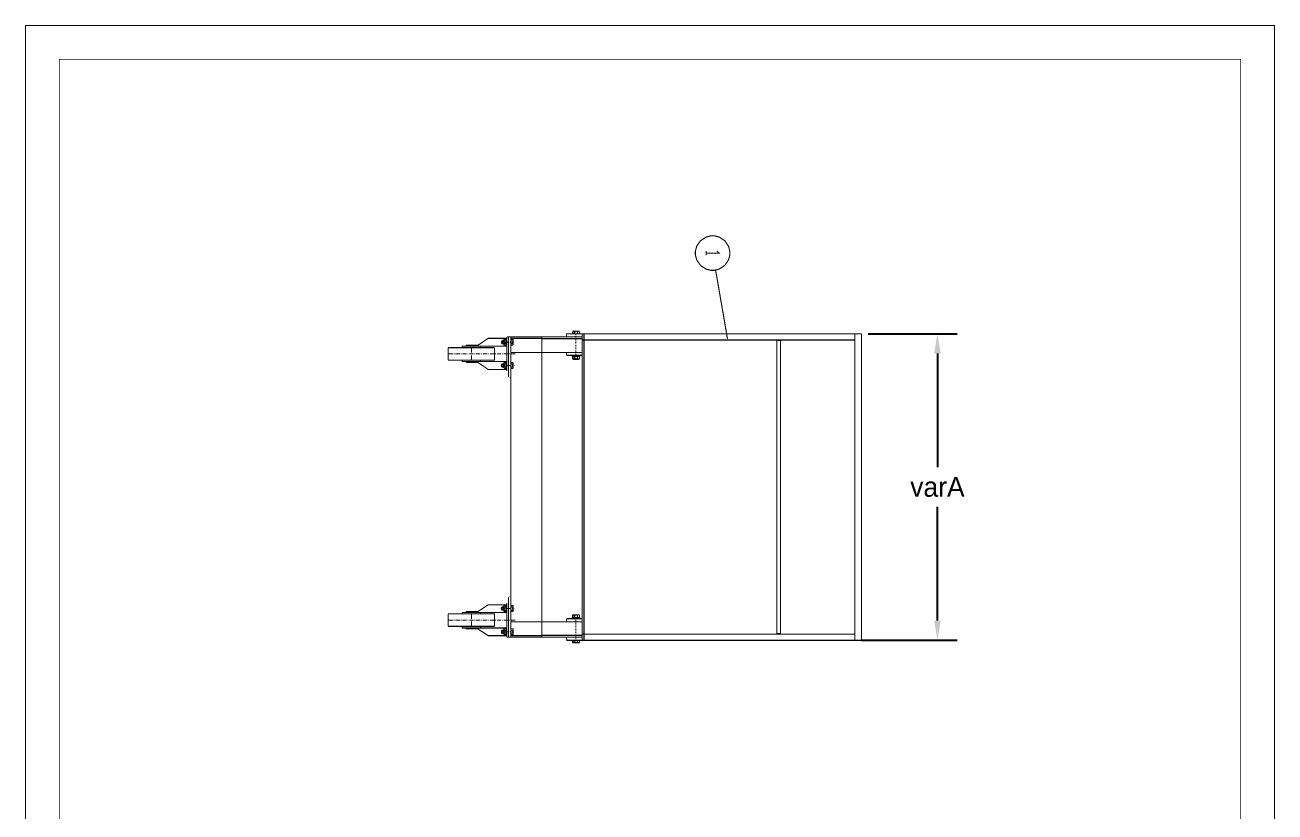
# Model space of a CAD drawing. Extents: x 0.2 to 11.6, y 0 to 16.4.
# Drawn here: x 0.18 to 11.56, y 9.24 to 16.4 of the extents above; entities that cross this region are included whole.
import ezdxf

# ---------------------------------------------------------------- set-up
doc = ezdxf.new("R2010")
doc.units = 0
doc.header["$MEASUREMENT"] = 0
doc.dimstyles.get("Standard").update_dxf_attribs({"dimtxt": 0.18, "dimasz": 0.18, "dimexe": 0.18, "dimexo": 0.0625, "dimgap": 0.09, "dimtad": 0, "dimtih": 1, "dimtoh": 1, "dimdec": 4, "dimzin": 0, "dimdsep": 46, "dimtxsty": 'Standard', "dimcen": 0.09, "dimadec": 0, "dimazin": 0, "dimtfac": 1, "dimtdec": 4, "dimtofl": 0, "dimtmove": 0, "dimatfit": 3, "dimfxl": 1, "dimtolj": 1, "dimtzin": 0, "dimarcsym": 0})

# ---------------------------------------------------------------- blocks, each defined once
blk = doc.blocks.new('*D1')
at = {"color": 0, "linetype": 'Continuous', "lineweight": -2, "transparency": 16777216}
for p, q in [((7.854, 13.595), (8.664, 13.595)), ((8.484, 13.415), (8.484, 12.38)), ((8.484, 10.985), (8.484, 12.02)), ((7.794, 10.805), (8.664, 10.805))]:
    blk.add_line(p, q, dxfattribs=at)
at = {"color": 0, "linetype": 'Continuous', "transparency": 16777216}
for points in [[(8.454, 13.415), (8.514, 13.415), (8.484, 13.595)], [(8.454, 10.985), (8.514, 10.985), (8.484, 10.805)]]:
    blk.add_solid(points, dxfattribs=at)
at = {"layer": 'Defpoints', "color": 0, "linetype": 'Continuous', "transparency": 16777216}
for p in [(7.792, 13.595), (7.732, 10.805), (8.484, 10.805)]:
    blk.add_point(p, dxfattribs=at)
at = {"color": 0, "linetype": 'Continuous', "transparency": 16777216, "insert": (8.484, 12.2), "char_height": 0.18, "attachment_point": 5}
blk.add_mtext('\\A1;varA', dxfattribs=at)

msp = doc.modelspace()

# ---------------------------------------------------------------- linework, layer by layer
at = {"color": 0}
for points, const_width in [([(11.5517, 0.04834), (11.5517, 16.4), (0.183322, 16.4), (0.183322, 0.04834), (11.5517, 0.04834)], 0.01), ([(0.491644, 16.0917), (11.2433, 16.0917), (11.2433, 2.70665), (0.491644, 2.70665), (0.491644, 16.0917)], 0.005), ([(6.4375, 14.1717), (6.45285, 14.1717), (6.49881, 14.184), (6.54889, 14.2178), (6.58263, 14.2679), (6.595, 14.3139), (6.595, 14.3292), (6.595, 14.3444), (6.58263, 14.3904), (6.54889, 14.4406), (6.49881, 14.4743), (6.45285, 14.4867), (6.4375, 14.4867), (6.42219, 14.4867), (6.37625, 14.4743), (6.32617, 14.4406), (6.29243, 14.3904), (6.28, 14.3444), (6.28, 14.3292), (6.28, 14.3139), (6.29243, 14.2679), (6.32617, 14.2178), (6.37625, 14.184), (6.42219, 14.1717), (6.4375, 14.1717)], 0.01)]:
    msp.add_lwpolyline(points, close=True, dxfattribs=dict(at, const_width=const_width))
at = {"color": 6}
for points, const_width in [([(6.47667, 14.3483), (6.49669, 14.3283), (6.37831, 14.3283)], 0.01), ([(6.37831, 14.3483), (6.37831, 14.3083)], 0.01), ([(4.565, 13.5533), (4.39501, 13.5533), (4.28836, 13.4817)], 0.01), ([(4.565, 13.5667), (4.565, 13.2567)], 0.01), ([(4.565, 13.5667), (4.565, 13.2567)], 0.01), ([(4.60167, 13.5667), (4.565, 13.5667)], 0.01), ([(4.58003, 13.5667), (4.58003, 13.2)], 0.01), ([(4.60167, 13.5667), (4.60167, 13.2)], 0.01), ([(5.25, 13.595), (5.10835, 13.595)], 0.01), ([(5.25, 13.595), (5.25, 13.5667), (5.10835, 13.5667)], 0.01), ([(5.10835, 13.595), (5.10835, 13.5667)], 0.01), ([(7.79167, 13.595), (5.25, 13.595)], 0.01), ([(5.25, 10.805), (5.25, 13.595)], 0.01), ([(7.73167, 13.5384), (5.25, 13.5384)], 0.01), ([(5.26665, 10.805), (5.26665, 13.595)], 0.01), ([(6.05664, 13.595), (5.75999, 13.595)], 0.01), ([(7.73167, 10.805), (7.73167, 13.595)], 0.01), ([(7.79167, 10.805), (7.79167, 13.595)], 0.01), ([(4.45167, 13.4683), (4.03, 13.4683)], 0.01), ([(4.45167, 13.4683), (4.45167, 13.355), (4.03, 13.355)], 0.01), ([(4.03, 13.355), (4.03, 13.4683)], 0.01), ([(4.565, 13.4817), (4.15668, 13.4817)], 0.01), ([(4.15668, 13.4683), (4.15668, 13.4817)], 0.01), ([(4.19336, 13.4817), (4.19336, 13.49)], 0.01), ([(4.30165, 13.49), (4.19336, 13.49)], 0.01), ([(4.32497, 13.4683), (4.32497, 13.4817)], 0.01), ([(5.25, 13.425), (5.10835, 13.425)], 0.01), ([(5.10835, 13.425), (5.10835, 13.3983)], 0.01), ([(5.17665, 13.425), (5.17665, 13.43)], 0.01), ([(5.21001, 13.425), (5.21001, 13.43)], 0.01), ([(5.25, 13.425), (5.25, 13.3983)], 0.01), ([(7.02165, 10.8666), (7.02165, 13.5333)], 0.01), ([(7.05501, 13.5333), (7.02165, 13.5333)], 0.01), ([(7.05501, 10.8666), (7.05501, 13.5333)], 0.01), ([(4.15668, 13.355), (4.15668, 13.3417)], 0.01), ([(4.565, 13.3417), (4.15668, 13.3417)], 0.01), ([(4.19336, 13.3417), (4.19336, 13.3333)], 0.01), ([(4.30165, 13.3333), (4.19336, 13.3333)], 0.01), ([(4.565, 13.27), (4.39501, 13.27), (4.28836, 13.3417)], 0.01), ([(4.32497, 13.355), (4.32497, 13.3417)], 0.01), ([(5.25, 13.3983), (5.10835, 13.3983)], 0.01), ([(5.17665, 13.36), (5.17333, 13.36)], 0.01), ([(4.60167, 13.2), (4.58003, 13.2)], 0.005), ([(4.58003, 10.8333), (4.58003, 11.2)], 0.01), ([(4.60167, 11.2), (4.58003, 11.2)], 0.005), ([(4.60167, 10.8333), (4.60167, 11.2)], 0.01), ([(4.45167, 10.9316), (4.45167, 11.045), (4.03, 11.045)], 0.01), ([(4.03, 11.045), (4.03, 10.9316)], 0.01), ([(4.565, 11.0583), (4.15668, 11.0583)], 0.01), ([(4.15668, 11.045), (4.15668, 11.0583)], 0.01), ([(4.30165, 11.0667), (4.19336, 11.0667)], 0.01), ([(4.19336, 11.0583), (4.19336, 11.0667)], 0.01), ([(4.565, 11.1283), (4.39501, 11.1283), (4.28836, 11.0583)], 0.01), ([(4.32497, 11.045), (4.32497, 11.0583)], 0.01), ([(4.565, 10.8333), (4.565, 11.1433)], 0.01), ([(4.565, 10.8333), (4.565, 11.1433)], 0.01), ([(5.17665, 11.04), (5.17333, 11.04)], 0.01), ([(4.45167, 10.9316), (4.03, 10.9316)], 0.01), ([(4.15668, 10.9316), (4.15668, 10.9167)], 0.01), ([(4.32497, 10.9316), (4.32497, 10.9167)], 0.01), ([(5.25, 11.0017), (5.10835, 11.0017)], 0.01), ([(5.10835, 10.9733), (5.10835, 11.0017)], 0.01), ([(5.25, 10.9733), (5.10835, 10.9733)], 0.01), ([(5.17665, 10.9733), (5.17665, 10.97)], 0.01), ([(5.21001, 10.9733), (5.21001, 10.97)], 0.01), ([(5.25, 10.9733), (5.25, 11.0017)], 0.01), ([(4.565, 10.9167), (4.15668, 10.9167)], 0.01), ([(4.19336, 10.9167), (4.19336, 10.9083)], 0.01), ([(4.30165, 10.9083), (4.19336, 10.9083)], 0.01), ([(4.565, 10.8467), (4.39501, 10.8467), (4.28836, 10.9167)], 0.01), ([(4.60167, 10.8333), (4.565, 10.8333)], 0.01), ([(5.25, 10.805), (5.25, 10.8333), (5.10835, 10.8333)], 0.01), ([(5.10835, 10.805), (5.10835, 10.8333)], 0.01), ([(5.25, 10.805), (5.10835, 10.805)], 0.01), ([(7.73167, 10.8617), (5.25, 10.8617)], 0.01), ([(7.79167, 10.805), (5.25, 10.805)], 0.01), ([(7.05501, 10.8666), (7.02165, 10.8666)], 0.01)]:
    msp.add_lwpolyline(points, dxfattribs=dict(at, const_width=const_width))
at = {"color": 0, "const_width": 0.01}
for points in [[(6.465, 14.1733), (6.57335, 13.5467)], [(4.53668, 13.4983), (4.53668, 13.5367)], [(4.53907, 13.5443), (4.53831, 13.5433), (4.53831, 13.5317), (4.53907, 13.5307)], [(4.53836, 13.5433), (4.55664, 13.5433)], [(4.55931, 13.5307), (4.56011, 13.5317), (4.56011, 13.5433), (4.55931, 13.5443)], [(4.565, 13.4883), (4.56, 13.4883), (4.56, 13.5467)], [(4.56, 13.5467), (4.565, 13.5467)], [(4.56, 13.4983), (4.56, 13.5367)], [(4.88336, 13.5667), (4.60167, 13.5667), (4.60167, 10.8333), (4.88336, 10.8333), (4.88336, 13.5667), (4.88336, 13.425), (5.25, 13.425)], [(4.60167, 13.5667), (4.88336, 13.5667), (4.88336, 13.425)], [(4.88336, 13.5533), (4.60167, 13.5533)], [(4.60167, 13.5433), (4.62001, 13.5433)], [(4.62099, 13.5307), (4.62181, 13.5317), (4.62181, 13.5433), (4.62099, 13.5443)], [(4.62169, 13.4983), (4.62169, 13.5367)], [(4.88336, 13.5667), (5.25, 13.5667), (5.25, 13.425), (4.88336, 13.425)], [(4.88336, 13.55), (5.25, 13.55)], [(5.17888, 13.6171), (5.17774, 13.6181), (5.16401, 13.6181), (5.16282, 13.6171)], [(5.16336, 13.595), (5.16336, 13.615)], [(5.16997, 13.6183), (5.21669, 13.6183)], [(5.17833, 13.595), (5.17833, 13.615)], [(5.20969, 13.6172), (5.20719, 13.6182), (5.18115, 13.6182), (5.17865, 13.6172)], [(5.19336, 13.6183), (5.19336, 13.6133), (5.19336, 13.6117), (5.19336, 13.6083)], [(5.19336, 13.605), (5.19336, 13.6017)], [(5.19336, 13.5983), (5.19336, 13.595), (5.19336, 13.5933), (5.19336, 13.5883), (5.19336, 13.5866), (5.19336, 13.5833)], [(5.19336, 13.58), (5.19336, 13.5767)], [(5.19336, 13.5733), (5.19336, 13.57), (5.19336, 13.5684), (5.19336, 13.5633), (5.19336, 13.5617), (5.19336, 13.5583)], [(5.19336, 13.555), (5.19336, 13.5517)], [(5.19336, 13.5483), (5.19336, 13.545), (5.19336, 13.5433), (5.19336, 13.5384), (5.19336, 13.5367), (5.19336, 13.5333)], [(5.20833, 13.595), (5.20833, 13.615)], [(5.22553, 13.6171), (5.22439, 13.6181), (5.21067, 13.6181), (5.20947, 13.6171)], [(5.22499, 13.595), (5.22499, 13.615)], [(5.25, 13.595), (5.25, 13.425)], [(4.24164, 13.4233), (4.24164, 13.4683)], [(4.51665, 13.5067), (4.51665, 13.5283), (4.52001, 13.5317)], [(4.51665, 13.5283), (4.53668, 13.5283)], [(4.52832, 13.5167), (4.52333, 13.5167), (4.52165, 13.5167), (4.51665, 13.5167)], [(4.51665, 13.5067), (4.52001, 13.5033), (4.53668, 13.5033)], [(4.51665, 13.5067), (4.53668, 13.5067)], [(4.52001, 13.5317), (4.53668, 13.5317)], [(4.52001, 13.5033), (4.52001, 13.5317)], [(4.53331, 13.5167), (4.53, 13.5167)], [(4.53999, 13.5167), (4.53668, 13.5167)], [(4.53907, 13.5059), (4.53831, 13.5049), (4.53831, 13.4934), (4.53907, 13.4924)], [(4.53836, 13.53), (4.55664, 13.53)], [(4.53836, 13.505), (4.55664, 13.505)], [(4.53836, 13.4916), (4.55664, 13.4916)], [(4.54058, 13.5303), (4.53988, 13.5282), (4.53988, 13.5068), (4.54058, 13.5047)], [(4.55832, 13.5167), (4.55501, 13.5167), (4.55333, 13.5167), (4.54833, 13.5167), (4.54665, 13.5167), (4.54167, 13.5167)], [(4.55778, 13.5047), (4.55854, 13.5068), (4.55854, 13.5282), (4.55778, 13.5303)], [(4.55931, 13.4924), (4.56011, 13.4934), (4.56011, 13.5049), (4.55931, 13.5059)], [(4.565, 13.5167), (4.56168, 13.5167)], [(4.58333, 13.5167), (4.58003, 13.5167), (4.57835, 13.5167), (4.57335, 13.5167), (4.57167, 13.5167), (4.56668, 13.5167)], [(4.59, 13.5167), (4.58664, 13.5167)], [(4.60835, 13.5167), (4.60499, 13.5167), (4.60335, 13.5167), (4.59831, 13.5167), (4.59668, 13.5167), (4.59332, 13.5167)], [(4.60167, 13.53), (4.62001, 13.53)], [(4.60167, 13.505), (4.62001, 13.505)], [(4.60167, 13.4916), (4.62001, 13.4916)], [(4.88336, 13.425), (4.60167, 13.425)], [(4.61501, 13.5167), (4.61165, 13.5167)], [(4.62169, 13.5167), (4.61833, 13.5167)], [(4.61942, 13.5047), (4.62017, 13.5068), (4.62017, 13.5282), (4.61942, 13.5303)], [(4.62099, 13.4924), (4.62181, 13.4934), (4.62181, 13.5049), (4.62099, 13.5059)], [(5.19336, 13.53), (5.19336, 13.5267)], [(5.19336, 13.5233), (5.19336, 13.52), (5.19336, 13.5183), (5.19336, 13.5133), (5.19336, 13.5117), (5.19336, 13.5067)], [(5.19336, 13.505), (5.19336, 13.5017)], [(5.19336, 13.4983), (5.19336, 13.495)], [(5.19336, 13.4933), (5.19336, 13.4883), (5.19336, 13.4867), (5.19336, 13.4817), (5.19336, 13.48), (5.19336, 13.4767)], [(5.19336, 13.4733), (5.19336, 13.47)], [(5.19336, 13.4683), (5.19336, 13.4633), (5.19336, 13.4616), (5.19336, 13.4567), (5.19336, 13.455), (5.19336, 13.4517)], [(5.19336, 13.4483), (5.19336, 13.445)], [(5.19336, 13.4417), (5.19336, 13.4383), (5.19336, 13.4367), (5.19336, 13.4316), (5.19336, 13.43), (5.19336, 13.4267)], [(5.19336, 13.4233), (5.19336, 13.42)], [(4.07335, 13.4117), (4.03, 13.4117)], [(4.08832, 13.4117), (4.08165, 13.4117)], [(4.13667, 13.4117), (4.09668, 13.4117)], [(4.15169, 13.4117), (4.14333, 13.4117)], [(4.19835, 13.4117), (4.16, 13.4117)], [(4.21332, 13.4117), (4.20665, 13.4117)], [(4.26167, 13.4117), (4.22168, 13.4117)], [(4.24164, 13.4083), (4.24164, 13.415)], [(4.24164, 13.355), (4.24164, 13.4)], [(4.27669, 13.4117), (4.26833, 13.4117)], [(4.32335, 13.4117), (4.285, 13.4117)], [(4.34, 13.4117), (4.33165, 13.4117)], [(4.38667, 13.4117), (4.34668, 13.4117)], [(4.40169, 13.4117), (4.39501, 13.4117)], [(4.44835, 13.4117), (4.41, 13.4117)], [(4.465, 13.4117), (4.45665, 13.4117)], [(4.51167, 13.4117), (4.47331, 13.4117)], [(4.51665, 13.3167), (4.52001, 13.32), (4.53668, 13.32)], [(4.51665, 13.3167), (4.51665, 13.295), (4.52001, 13.2917)], [(4.51665, 13.3167), (4.53668, 13.3167)], [(4.52669, 13.4117), (4.52001, 13.4117)], [(4.52001, 13.32), (4.52001, 13.2917)], [(4.57497, 13.4117), (4.535, 13.4117)], [(4.53668, 13.325), (4.53668, 13.2867)], [(4.53907, 13.3326), (4.53831, 13.3316), (4.53831, 13.3201), (4.53907, 13.3191)], [(4.53836, 13.3317), (4.55664, 13.3317)], [(4.53836, 13.3184), (4.55664, 13.3184)], [(4.54058, 13.3203), (4.53988, 13.3182), (4.53988, 13.2968), (4.54058, 13.2948)], [(4.55778, 13.2948), (4.55854, 13.2968), (4.55854, 13.3182), (4.55778, 13.3203)], [(4.55931, 13.3191), (4.56011, 13.3201), (4.56011, 13.3316), (4.55931, 13.3326)], [(4.565, 13.335), (4.56, 13.335), (4.56, 13.2767), (4.565, 13.2767)], [(4.56, 13.325), (4.56, 13.2867)], [(4.59, 13.4117), (4.58165, 13.4117)], [(4.64165, 13.4117), (4.59831, 13.4117)], [(4.60167, 13.3317), (4.62001, 13.3317)], [(4.60167, 13.3184), (4.62001, 13.3184)], [(4.61942, 13.2948), (4.62017, 13.2968), (4.62017, 13.3182), (4.61942, 13.3203)], [(4.62099, 13.3191), (4.62181, 13.3201), (4.62181, 13.3316), (4.62099, 13.3326)], [(4.62169, 13.325), (4.62169, 13.2867)], [(5.16, 13.3983), (5.16, 13.39), (5.22835, 13.39), (5.22835, 13.3983)], [(5.17888, 13.3888), (5.17774, 13.3898), (5.16401, 13.3898), (5.16282, 13.3888)], [(5.16282, 13.3663), (5.16401, 13.3653), (5.17774, 13.3653), (5.17888, 13.3663)], [(5.16336, 13.365), (5.16336, 13.3883)], [(5.21669, 13.39), (5.16997, 13.39)], [(5.21669, 13.3617), (5.16997, 13.3617)], [(5.17665, 13.36), (5.17665, 13.3617)], [(5.17833, 13.365), (5.17833, 13.3883)], [(5.20969, 13.3888), (5.20719, 13.3898), (5.18115, 13.3898), (5.17865, 13.3888)], [(5.17865, 13.3662), (5.18115, 13.3652), (5.20719, 13.3652), (5.20969, 13.3662)], [(5.18001, 13.36), (5.18001, 13.3617)], [(5.19336, 13.4167), (5.19336, 13.4134), (5.19336, 13.4117), (5.19336, 13.4067), (5.19336, 13.405), (5.19336, 13.4017)], [(5.19336, 13.3983), (5.19336, 13.395)], [(5.19336, 13.3917), (5.19336, 13.3883), (5.19336, 13.3867), (5.19336, 13.3817), (5.19336, 13.38), (5.19336, 13.3767)], [(5.19336, 13.3733), (5.19336, 13.37)], [(5.19336, 13.3666), (5.19336, 13.3617)], [(5.20665, 13.36), (5.20665, 13.3617)], [(5.20833, 13.365), (5.20833, 13.3883)], [(5.22553, 13.3888), (5.22439, 13.3898), (5.21067, 13.3898), (5.20947, 13.3888)], [(5.20947, 13.3663), (5.21067, 13.3653), (5.22439, 13.3653), (5.22553, 13.3663)], [(5.21001, 13.36), (5.21001, 13.3617)], [(5.22499, 13.365), (5.22499, 13.3883)], [(4.52501, 13.3066), (4.52165, 13.3066), (4.52001, 13.3066), (4.51497, 13.3066), (4.51335, 13.3066), (4.50836, 13.3066)], [(4.51665, 13.295), (4.53668, 13.295)], [(4.52001, 13.2917), (4.53668, 13.2917)], [(4.53168, 13.3066), (4.52832, 13.3066)], [(4.55003, 13.3066), (4.54665, 13.3066), (4.54497, 13.3066), (4.53999, 13.3066), (4.53836, 13.3066), (4.535, 13.3066)], [(4.53907, 13.2943), (4.53831, 13.2933), (4.53831, 13.2817), (4.53907, 13.2807)], [(4.53836, 13.2933), (4.55664, 13.2933)], [(4.53836, 13.28), (4.55664, 13.28)], [(4.55664, 13.3066), (4.55333, 13.3066)], [(4.55931, 13.2807), (4.56011, 13.2817), (4.56011, 13.2933), (4.55931, 13.2943)], [(4.57497, 13.3066), (4.57167, 13.3066), (4.56999, 13.3066), (4.565, 13.3066), (4.56332, 13.3066), (4.56, 13.3066)], [(4.58165, 13.3066), (4.57835, 13.3066)], [(4.60167, 13.3066), (4.59668, 13.3066), (4.595, 13.3066), (4.59, 13.3066), (4.58832, 13.3066), (4.58501, 13.3066)], [(4.60167, 13.2933), (4.62001, 13.2933)], [(4.60167, 13.28), (4.62001, 13.28)], [(4.60667, 13.3066), (4.60335, 13.3066)], [(4.62668, 13.3066), (4.62169, 13.3066), (4.62001, 13.3066), (4.61501, 13.3066), (4.61333, 13.3066), (4.61003, 13.3066)], [(4.62099, 13.2807), (4.62181, 13.2817), (4.62181, 13.2933), (4.62099, 13.2943)], [(4.63336, 13.3066), (4.62831, 13.3066)], [(4.24164, 11.045), (4.24164, 11)], [(4.52501, 11.0933), (4.52165, 11.0933), (4.52001, 11.0933), (4.51497, 11.0933), (4.51335, 11.0933), (4.50836, 11.0933)], [(4.51665, 11.0817), (4.51665, 11.105), (4.52001, 11.1083)], [(4.51665, 11.105), (4.53668, 11.105)], [(4.51665, 11.0817), (4.52001, 11.08), (4.53668, 11.08)], [(4.51665, 11.0817), (4.53668, 11.0817)], [(4.52001, 11.1083), (4.53668, 11.1083)], [(4.52001, 11.08), (4.52001, 11.1083)], [(4.53168, 11.0933), (4.52832, 11.0933)], [(4.55003, 11.0933), (4.54665, 11.0933), (4.54497, 11.0933), (4.53999, 11.0933), (4.53836, 11.0933), (4.535, 11.0933)], [(4.53668, 11.0733), (4.53668, 11.1133)], [(4.53907, 11.1209), (4.53831, 11.12), (4.53831, 11.1085), (4.53907, 11.1074)], [(4.53907, 11.0809), (4.53831, 11.08), (4.53831, 11.0684), (4.53907, 11.0674)], [(4.53836, 11.12), (4.55664, 11.12)], [(4.53836, 11.1067), (4.55664, 11.1067)], [(4.53836, 11.08), (4.55664, 11.08)], [(4.53836, 11.0684), (4.55664, 11.0684)], [(4.54058, 11.1069), (4.53988, 11.1049), (4.53988, 11.0834), (4.54058, 11.0814)], [(4.55664, 11.0933), (4.55333, 11.0933)], [(4.55778, 11.0814), (4.55854, 11.0834), (4.55854, 11.1049), (4.55778, 11.1069)], [(4.55931, 11.1074), (4.56011, 11.1084), (4.56011, 11.12), (4.55931, 11.1209)], [(4.55931, 11.0674), (4.56011, 11.0684), (4.56011, 11.08), (4.55931, 11.0809)], [(4.565, 11.0633), (4.56, 11.0633), (4.56, 11.1233), (4.565, 11.1233)], [(4.56, 11.0733), (4.56, 11.1133)], [(4.57497, 11.0933), (4.57167, 11.0933), (4.56999, 11.0933), (4.565, 11.0933), (4.56332, 11.0933), (4.56, 11.0933)], [(4.58165, 11.0933), (4.57835, 11.0933)], [(4.60167, 11.0933), (4.59668, 11.0933), (4.595, 11.0933), (4.59, 11.0933), (4.58832, 11.0933), (4.58501, 11.0933)], [(4.60167, 11.12), (4.62001, 11.12)], [(4.60167, 11.1067), (4.62001, 11.1067)], [(4.60167, 11.08), (4.62001, 11.08)], [(4.60167, 11.0684), (4.62001, 11.0684)], [(4.60667, 11.0933), (4.60335, 11.0933)], [(4.62668, 11.0933), (4.62169, 11.0933), (4.62001, 11.0933), (4.61501, 11.0933), (4.61333, 11.0933), (4.61003, 11.0933)], [(4.61942, 11.0814), (4.62017, 11.0834), (4.62017, 11.1049), (4.61942, 11.1069)], [(4.62099, 11.1074), (4.62181, 11.1084), (4.62181, 11.12), (4.62099, 11.1209)], [(4.62099, 11.0674), (4.62181, 11.0684), (4.62181, 11.08), (4.62099, 11.0809)], [(4.62169, 11.0733), (4.62169, 11.1133)], [(4.63336, 11.0933), (4.62831, 11.0933)], [(5.17888, 11.0354), (5.17774, 11.0364), (5.16401, 11.0364), (5.16282, 11.0354)], [(5.16336, 11.035), (5.16336, 11.0117)], [(5.21669, 11.0367), (5.16997, 11.0367)], [(5.17665, 11.04), (5.17665, 11.0367)], [(5.17833, 11.035), (5.17833, 11.0117)], [(5.20969, 11.0355), (5.20719, 11.0365), (5.18115, 11.0365), (5.17865, 11.0355)], [(5.18001, 11.04), (5.18001, 11.0367)], [(5.19336, 11.0267), (5.19336, 11.03), (5.19336, 11.0317), (5.19336, 11.0367)], [(5.20665, 11.04), (5.20665, 11.0367)], [(5.20833, 11.035), (5.20833, 11.0117)], [(5.22553, 11.0354), (5.22439, 11.0364), (5.21067, 11.0364), (5.20947, 11.0354)], [(5.21001, 11.04), (5.21001, 11.0367)], [(5.22499, 11.035), (5.22499, 11.0117)], [(4.07335, 10.9883), (4.03, 10.9883)], [(4.08832, 10.9883), (4.08165, 10.9883)], [(4.13667, 10.9883), (4.09668, 10.9883)], [(4.15169, 10.9883), (4.14333, 10.9883)], [(4.19835, 10.9883), (4.16, 10.9883)], [(4.21332, 10.9883), (4.20665, 10.9883)], [(4.26167, 10.9883), (4.22168, 10.9883)], [(4.24164, 10.9916), (4.24164, 10.9833)], [(4.24164, 10.9767), (4.24164, 10.9316)], [(4.27669, 10.9883), (4.26833, 10.9883)], [(4.32335, 10.9883), (4.285, 10.9883)], [(4.34, 10.9883), (4.33165, 10.9883)], [(4.38667, 10.9883), (4.34668, 10.9883)], [(4.40169, 10.9883), (4.39501, 10.9883)], [(4.44835, 10.9883), (4.41, 10.9883)], [(4.465, 10.9883), (4.45665, 10.9883)], [(4.51167, 10.9883), (4.47331, 10.9883)], [(4.52669, 10.9883), (4.52001, 10.9883)], [(4.57497, 10.9883), (4.535, 10.9883)], [(4.59, 10.9883), (4.58165, 10.9883)], [(4.64165, 10.9883), (4.59831, 10.9883)], [(4.88336, 10.9733), (4.60167, 10.9733)], [(4.88336, 10.8333), (5.25, 10.8333), (5.25, 10.9733), (4.88336, 10.9733)], [(4.88336, 10.8333), (4.88336, 10.9733), (5.25, 10.9733)], [(5.16, 11.0017), (5.16, 11.0084), (5.22835, 11.0084), (5.22835, 11.0017)], [(5.16282, 11.0129), (5.16401, 11.0119), (5.17774, 11.0119), (5.17888, 11.0129)], [(5.21669, 11.0084), (5.16997, 11.0084)], [(5.17865, 11.0128), (5.18115, 11.0119), (5.20719, 11.0119), (5.20969, 11.0128)], [(5.19336, 11.02), (5.19336, 11.0233)], [(5.19336, 11.0017), (5.19336, 11.005), (5.19336, 11.0067), (5.19336, 11.0117), (5.19336, 11.0133), (5.19336, 11.0167)], [(5.19336, 10.995), (5.19336, 10.9983)], [(5.19336, 10.9767), (5.19336, 10.98), (5.19336, 10.9817), (5.19336, 10.9867), (5.19336, 10.9883), (5.19336, 10.9916)], [(5.19336, 10.97), (5.19336, 10.9733)], [(5.19336, 10.95), (5.19336, 10.955), (5.19336, 10.9567), (5.19336, 10.9616), (5.19336, 10.9633), (5.19336, 10.9667)], [(5.19336, 10.945), (5.19336, 10.9483)], [(5.19336, 10.925), (5.19336, 10.93), (5.19336, 10.9316), (5.19336, 10.9367), (5.19336, 10.9383), (5.19336, 10.9417)], [(5.19336, 10.92), (5.19336, 10.9233)], [(5.20947, 11.0129), (5.21067, 11.0119), (5.22439, 11.0119), (5.22553, 11.0129)], [(5.25, 10.805), (5.25, 10.9733)], [(4.51665, 10.8933), (4.52001, 10.8967), (4.53668, 10.8967)], [(4.51665, 10.8933), (4.51665, 10.87), (4.52001, 10.8683)], [(4.51665, 10.8933), (4.53668, 10.8933)], [(4.52832, 10.8817), (4.52333, 10.8817), (4.52165, 10.8817), (4.51665, 10.8817)], [(4.51665, 10.87), (4.53668, 10.87)], [(4.52001, 10.8967), (4.52001, 10.8683)], [(4.52001, 10.8683), (4.53668, 10.8683)], [(4.53331, 10.8817), (4.53, 10.8817)], [(4.53668, 10.9017), (4.53668, 10.8633)], [(4.53999, 10.8817), (4.53668, 10.8817)], [(4.53907, 10.9093), (4.53831, 10.9083), (4.53831, 10.8967), (4.53907, 10.8957)], [(4.53907, 10.8709), (4.53831, 10.87), (4.53831, 10.8584), (4.53907, 10.8574)], [(4.53836, 10.9083), (4.55664, 10.9083)], [(4.53836, 10.895), (4.55664, 10.895)], [(4.53836, 10.87), (4.55664, 10.87)], [(4.53836, 10.8567), (4.55664, 10.8567)], [(4.54058, 10.8952), (4.53988, 10.8932), (4.53988, 10.8718), (4.54058, 10.8697)], [(4.55832, 10.8817), (4.55501, 10.8817), (4.55333, 10.8817), (4.54833, 10.8817), (4.54665, 10.8817), (4.54167, 10.8817)], [(4.55778, 10.8697), (4.55854, 10.8718), (4.55854, 10.8932), (4.55778, 10.8952)], [(4.55931, 10.8957), (4.56011, 10.8967), (4.56011, 10.9083), (4.55931, 10.9093)], [(4.55931, 10.8574), (4.56011, 10.8584), (4.56011, 10.87), (4.55931, 10.8709)], [(4.565, 10.9117), (4.56, 10.9117), (4.56, 10.8533)], [(4.56, 10.9017), (4.56, 10.8633)], [(4.56, 10.8533), (4.565, 10.8533)], [(4.565, 10.8817), (4.56168, 10.8817)], [(4.58333, 10.8817), (4.58003, 10.8817), (4.57835, 10.8817), (4.57335, 10.8817), (4.57167, 10.8817), (4.56668, 10.8817)], [(4.59, 10.8817), (4.58664, 10.8817)], [(4.60835, 10.8817), (4.60499, 10.8817), (4.60335, 10.8817), (4.59831, 10.8817), (4.59668, 10.8817), (4.59332, 10.8817)], [(4.60167, 10.9083), (4.62001, 10.9083)], [(4.60167, 10.895), (4.62001, 10.895)], [(4.60167, 10.87), (4.62001, 10.87)], [(4.60167, 10.8567), (4.62001, 10.8567)], [(4.88336, 10.8467), (4.60167, 10.8467)], [(4.61501, 10.8817), (4.61165, 10.8817)], [(4.62169, 10.8817), (4.61833, 10.8817)], [(4.61942, 10.8697), (4.62017, 10.8718), (4.62017, 10.8932), (4.61942, 10.8952)], [(4.62099, 10.8957), (4.62181, 10.8967), (4.62181, 10.9083), (4.62099, 10.9093)], [(4.62099, 10.8574), (4.62181, 10.8584), (4.62181, 10.87), (4.62099, 10.8709)], [(4.62169, 10.9017), (4.62169, 10.8633)], [(4.88336, 10.85), (5.25, 10.85)], [(5.16336, 10.805), (5.16336, 10.7833)], [(5.17833, 10.805), (5.17833, 10.7833)], [(5.19336, 10.9134), (5.19336, 10.9167)], [(5.19336, 10.895), (5.19336, 10.8983), (5.19336, 10.9), (5.19336, 10.905), (5.19336, 10.9067), (5.19336, 10.9117)], [(5.19336, 10.8883), (5.19336, 10.8917)], [(5.19336, 10.87), (5.19336, 10.8733), (5.19336, 10.875), (5.19336, 10.88), (5.19336, 10.8817), (5.19336, 10.885)], [(5.19336, 10.8633), (5.19336, 10.8666)], [(5.19336, 10.845), (5.19336, 10.8483), (5.19336, 10.85), (5.19336, 10.855), (5.19336, 10.8567), (5.19336, 10.86)], [(5.19336, 10.8383), (5.19336, 10.8417)], [(5.19336, 10.82), (5.19336, 10.8233), (5.19336, 10.825), (5.19336, 10.83), (5.19336, 10.8317), (5.19336, 10.835)], [(5.19336, 10.8133), (5.19336, 10.8167)], [(5.19336, 10.795), (5.19336, 10.7983), (5.19336, 10.8), (5.19336, 10.805), (5.19336, 10.8066), (5.19336, 10.81)], [(5.20833, 10.805), (5.20833, 10.7833)], [(5.22499, 10.805), (5.22499, 10.7833)], [(5.16282, 10.7846), (5.16401, 10.7836), (5.17774, 10.7836), (5.17888, 10.7846)], [(5.16997, 10.7817), (5.21669, 10.7817)], [(5.17865, 10.7845), (5.18115, 10.7836), (5.20719, 10.7836), (5.20969, 10.7845)], [(5.19336, 10.7884), (5.19336, 10.7917)], [(5.19336, 10.78), (5.19336, 10.785)], [(5.20947, 10.7846), (5.21067, 10.7836), (5.22439, 10.7836), (5.22553, 10.7846)]]:
    msp.add_lwpolyline(points, dxfattribs=at)

# ---------------------------------------------------------------- dimensions: what is measured, and where the dimension line sits
at = {"linetype": 'Continuous'}
dim = msp.add_linear_dim(base=(8.48412, 10.805), p1=(7.79167, 13.595), p2=(7.73167, 10.805), angle=90, text='varA', dimstyle='Standard', dxfattribs=at)
dim.commit()
dim.dimension.update_dxf_attribs({"geometry": '*D1', "text_midpoint": (8.48412, 12.2)})

doc.saveas('drawing.dxf')
